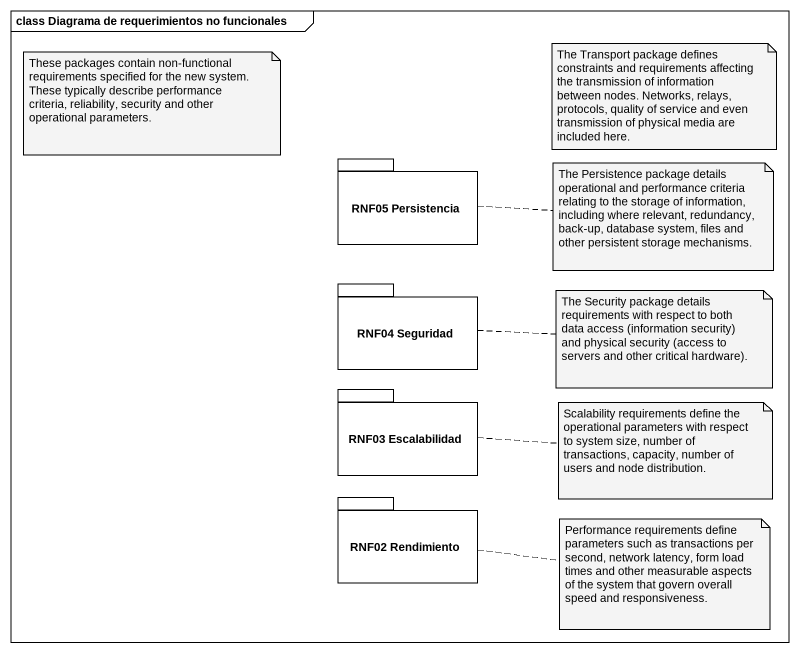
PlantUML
@startuml
mainframe class Diagrama de requerimientos no funcionales
package "RNF05 Persistencia" as RNF05_Persistencia {
}
package "RNF04 Seguridad" as RNF04_Seguridad {
}
package "RNF03 Escalabilidad" as RNF03_Escalabilidad {
}
package "RNF02 Rendimiento" as RNF02_Rendimiento {
}
note as N1
  These packages contain non-functional requirements specified for the new system. These typically describe performance criteria, reliability, security and other operational parameters.
end note
note as N2
  The Transport package defines constraints and requirements affecting the transmission of information between nodes. Networks, relays, protocols, quality of service and even transmission of physical media are included here.
end note
note right of RNF05_Persistencia : The Persistence package details operational and performance criteria relating to the storage of information, including where relevant, redundancy, back-up, database system, files and other persistent storage mechanisms.
note right of RNF04_Seguridad : The Security package details requirements with respect to both data access (information security) and physical security (access to servers and other critical hardware).
note right of RNF03_Escalabilidad : Scalability requirements define the operational parameters with respect to system size, number of transactions, capacity, number of users and node distribution.
note right of RNF02_Rendimiento : Performance requirements define parameters such as transactions per second, network latency, form load times and other measurable aspects of the system that govern overall speed and responsiveness.
@enduml
